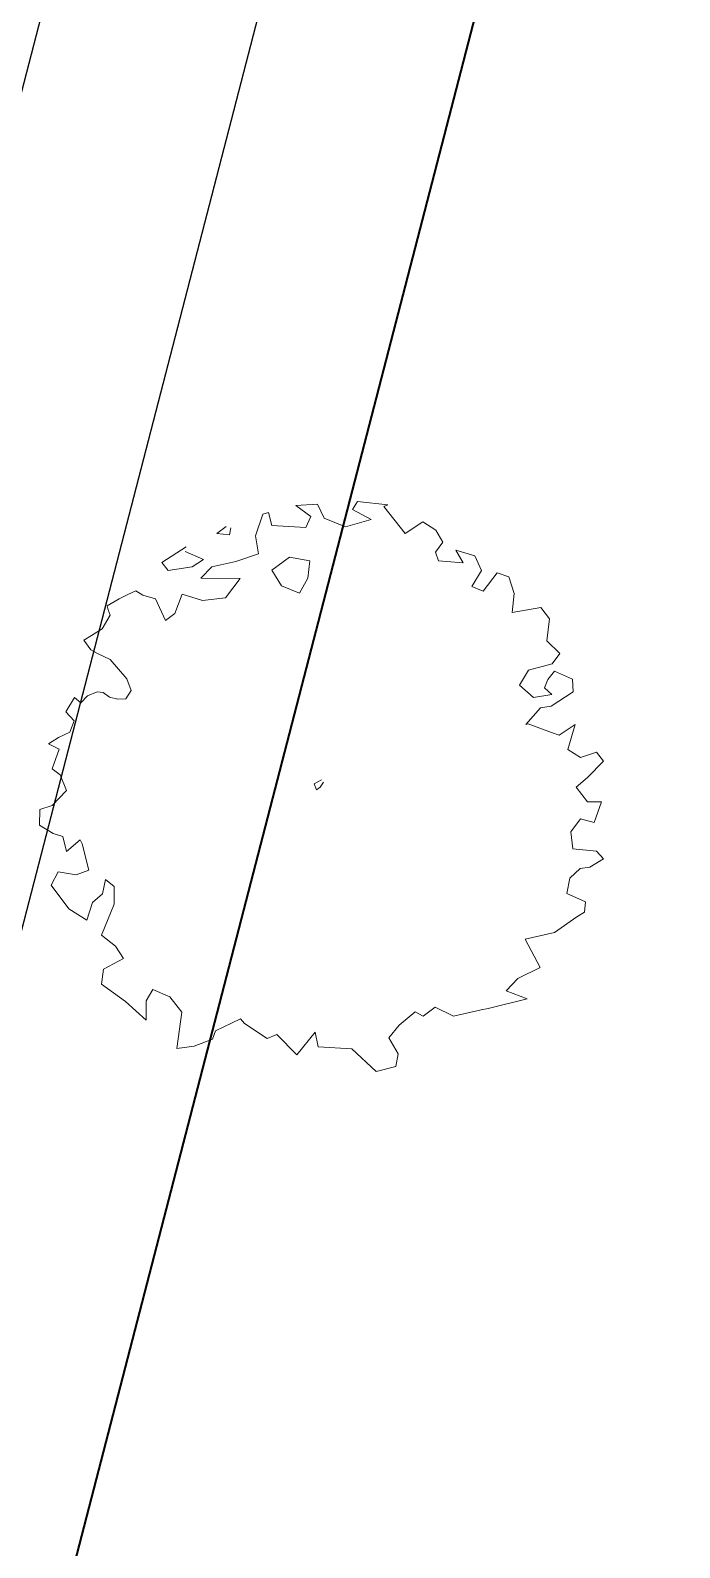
# Model space of a CAD drawing. Extents: x 2080 to 102394, y 2071 to 93424.
# Drawn here: x 83092 to 83315, y 79577 to 80097 of the extents above; entities that cross this region are included whole.
import ezdxf

# ---------------------------------------------------------------- set-up
doc = ezdxf.new("R2010")
doc.units = 0
doc.header["$LTSCALE"] = 20
doc.header["$MEASUREMENT"] = 0
for name, color, linetype, lineweight in [('fence', 13, 'FENCELINE2', 40), ('Mango tree', 96, 'Continuous', 5), ('sappotta', 114, 'Continuous', 5)]:
    doc.layers.add(name, color=color, linetype=linetype, lineweight=lineweight)
doc.linetypes.add('FENCELINE2', pattern='A,0.25,-0.1,[132,ltypeshp.shx,S=0.1,R=0,X=-0.1,Y=0],-0.1,1', length=1.45)

# ---------------------------------------------------------------- blocks, each defined once
blk = doc.blocks.new('NEEM')
at = {"layer": 'sappotta', "linetype": 'Continuous'}
for p, q in [((0.1622, 1.1437), (0.1418, 1.1119)), ((0.2828, 1.1298), (0.1622, 1.1437)), ((-0.2131, 1.0923), (-0.2421, 1.0068)), ((-0.1911, 1.0989), (-0.2131, 1.0923)), ((-0.177, 1.0484), (-0.1911, 1.0989)), ((0.0031, 1.1323), (-0.083, 1.1274)), ((-0.083, 1.1274), (-0.0227, 1.0834)), ((-0.0227, 1.0834), (-0.0431, 1.0394)), ((0.0298, 1.0769), (0.0031, 1.1323)), ((0.1418, 1.1119), (0.2162, 1.072)), ((0.2671, 1.1233), (0.2828, 1.1298)), ((0.3509, 1.0158), (0.2671, 1.1233)), ((-0.3588, 1.0435), (-0.3956, 1.0158)), ((-0.3455, 1.0109), (-0.34, 1.0386)), ((-0.0431, 1.0394), (-0.177, 1.0484)), ((0.1144, 1.0427), (0.0298, 1.0769)), ((0.2162, 1.072), (0.1144, 1.0427)), ((0.4207, 1.063), (0.3509, 1.0158)), ((0.4731, 1.0296), (0.4207, 1.063)), ((0.5006, 0.9816), (0.4731, 1.0296)), ((-0.517, 0.9628), (-0.6142, 0.9009)), ((-0.3956, 1.0158), (-0.3455, 1.0109)), ((-0.2421, 1.0068), (-0.2303, 0.9351)), ((0.4716, 0.9417), (0.5006, 0.9816)), ((-0.5209, 0.9449), (-0.5209, 0.9449)), ((-0.4489, 0.9131), (-0.5209, 0.9449)), ((-0.4935, 0.8838), (-0.4489, 0.9131)), ((-0.3196, 0.9058), (-0.4152, 0.8838)), ((-0.2303, 0.9351), (-0.3196, 0.9058)), ((-0.1081, 0.9221), (-0.177, 0.8716)), ((-0.0274, 0.9083), (-0.1081, 0.9221)), ((-0.0345, 0.839), (-0.0274, 0.9083)), ((0.4825, 0.9083), (0.4716, 0.9417)), ((0.5813, 0.9001), (0.4825, 0.9083)), ((0.5515, 0.9498), (0.5813, 0.9001)), ((0.6267, 0.9278), (0.5515, 0.9498)), ((0.6541, 0.87), (0.6267, 0.9278)), ((-0.6142, 0.9009), (-0.5891, 0.87)), ((-0.5891, 0.87), (-0.4935, 0.8838)), ((-0.4152, 0.8838), (-0.459, 0.839)), ((-0.177, 0.8716), (-0.1394, 0.8089)), ((0.6157, 0.8064), (0.6541, 0.87)), ((0.7152, 0.8602), (0.6604, 0.7877)), ((0.7622, 0.8439), (0.7152, 0.8602)), ((0.7826, 0.7787), (0.7622, 0.8439)), ((-0.7168, 0.7893), (-0.7489, 0.7739)), ((-0.6886, 0.7722), (-0.7168, 0.7893)), ((-0.459, 0.839), (-0.3032, 0.8374)), ((-0.3032, 0.8374), (-0.3611, 0.7616)), ((-0.1394, 0.8089), (-0.0674, 0.7796)), ((-0.0674, 0.7796), (-0.0345, 0.839)), ((0.6604, 0.7877), (0.6157, 0.8064)), ((-0.7826, 0.7567), (-0.8304, 0.7291)), ((-0.8304, 0.7291), (-0.8264, 0.7144)), ((-0.7489, 0.7739), (-0.7826, 0.7567)), ((-0.6384, 0.7576), (-0.6886, 0.7722)), ((-0.5985, 0.672), (-0.6384, 0.7576)), ((-0.5335, 0.7763), (-0.5617, 0.6989)), ((-0.452, 0.7502), (-0.5335, 0.7763)), ((-0.3611, 0.7616), (-0.452, 0.7502)), ((0.7755, 0.7038), (0.7826, 0.7787)), ((0.8883, 0.7225), (0.7755, 0.7038)), ((0.9236, 0.6785), (0.8883, 0.7225)), ((-0.8178, 0.6924), (-0.8499, 0.6378)), ((-0.8264, 0.7144), (-0.8178, 0.6924)), ((-0.5617, 0.6989), (-0.5985, 0.672)), ((0.9126, 0.5906), (0.9236, 0.6785)), ((-0.8922, 0.6126), (-0.9228, 0.5938)), ((-0.8499, 0.6378), (-0.8922, 0.6126)), ((-0.9228, 0.5938), (-0.8946, 0.5547)), ((-0.8946, 0.5547), (-0.868, 0.5401)), ((0.9643, 0.5409), (0.9126, 0.5906)), ((-0.868, 0.5401), (-0.8178, 0.5173)), ((-0.8178, 0.5173), (-0.752, 0.4399)), ((0.8398, 0.4749), (0.9338, 0.5002)), ((0.9338, 0.5002), (0.9643, 0.5409)), ((-0.752, 0.4399), (-0.7348, 0.3943)), ((0.8037, 0.4146), (0.8398, 0.4749)), ((0.9165, 0.4374), (0.904, 0.404)), ((0.9424, 0.4708), (0.9165, 0.4374)), ((1.0137, 0.4391), (0.9424, 0.4708)), ((1.0176, 0.3886), (1.0137, 0.4391)), ((-0.9604, 0.3657), (-0.9941, 0.3095)), ((-0.9345, 0.3454), (-0.9604, 0.3657)), ((-0.9079, 0.3723), (-0.9345, 0.3454)), ((-0.8695, 0.3894), (-0.9079, 0.3723)), ((-0.846, 0.3861), (-0.8695, 0.3894)), ((-0.821, 0.3674), (-0.846, 0.3861)), ((-0.7881, 0.3592), (-0.821, 0.3674)), ((-0.7567, 0.3609), (-0.7881, 0.3592)), ((-0.7348, 0.3943), (-0.7567, 0.3609)), ((0.8601, 0.3666), (0.8037, 0.4146)), ((0.933, 0.378), (0.8601, 0.3666)), ((0.904, 0.404), (0.933, 0.378)), ((0.9298, 0.3315), (1.0176, 0.3886)), ((-0.9941, 0.3095), (-0.9612, 0.2745)), ((0.8288, 0.259), (0.8875, 0.3258)), ((0.8875, 0.3258), (0.9298, 0.3315)), ((-0.9612, 0.2745), (-0.9776, 0.2289)), ((0.8382, 0.2623), (0.8288, 0.259)), ((0.9306, 0.2281), (0.8382, 0.2623)), ((1.0254, 0.259), (0.962, 0.2175)), ((0.9964, 0.1597), (1.0254, 0.259)), ((-1.0231, 0.2077), (-1.0622, 0.1825)), ((-1.0622, 0.1825), (-1.0199, 0.1621)), ((-0.9776, 0.2289), (-1.0231, 0.2077)), ((0.962, 0.2175), (0.9306, 0.2281)), ((-1.0199, 0.1621), (-1.0489, 0.0839)), ((1.0458, 0.1287), (0.9964, 0.1597)), ((1.1092, 0.1491), (1.0458, 0.1287)), ((1.1374, 0.114), (1.1092, 0.1491)), ((-1.0489, 0.0839), (-1.0168, 0.0595)), ((1.074, 0.0489), (1.1374, 0.114)), ((-1.0168, 0.0595), (-0.991, -0.0024)), ((0.0196, 0.0407), (-0.0094, 0.0244)), ((-0.0094, 0.0244), (0, 0)), ((0, 0), (0.0141, 0.0114)), ((0.0141, 0.0114), (0.0274, 0.031)), ((1.0286, 0.0106), (1.074, 0.0489)), ((1.074, -0.0472), (1.0286, 0.0106)), ((-0.991, -0.0024), (-1.0481, -0.0619)), ((1.1288, -0.0472), (1.074, -0.0472)), ((1.0998, -0.1287), (1.1288, -0.0472)), ((-1.0975, -0.0774), (-1.0983, -0.1401)), ((-1.0481, -0.0619), (-1.0975, -0.0774)), ((1.0074, -0.1662), (1.0458, -0.114)), ((1.0458, -0.114), (1.0998, -0.1287)), ((-1.0983, -0.1401), (-1.0442, -0.1727)), ((-1.0442, -0.1727), (-1.0066, -0.1849)), ((1.016, -0.2338), (1.0074, -0.1662)), ((-1.0066, -0.1849), (-0.9917, -0.2436)), ((-0.9917, -0.2436), (-0.9369, -0.1979)), ((-0.9369, -0.1979), (-0.9298, -0.2134)), ((-0.9298, -0.2134), (-0.9024, -0.3177)), ((1.11, -0.2427), (1.016, -0.2338)), ((1.0834, -0.3063), (1.1367, -0.2729)), ((1.1367, -0.2729), (1.11, -0.2427)), ((-1.0246, -0.325), (-1.0521, -0.378)), ((-0.9526, -0.3364), (-1.0246, -0.325)), ((-0.9024, -0.3177), (-0.9526, -0.3364)), ((-0.8484, -0.4114), (-0.8374, -0.3552)), ((-0.8374, -0.3552), (-0.8029, -0.3828)), ((0.9917, -0.4105), (1.0043, -0.3495)), ((1.0043, -0.3495), (1.045, -0.3112)), ((1.045, -0.3112), (1.0834, -0.3063)), ((-1.0521, -0.378), (-0.9816, -0.4708)), ((-0.8883, -0.4456), (-0.8484, -0.4114)), ((-0.8029, -0.3828), (-0.8029, -0.4521)), ((1.0662, -0.4431), (0.9917, -0.4105)), ((-0.9816, -0.4708), (-0.9103, -0.5156)), ((-0.9103, -0.5156), (-0.8883, -0.4456)), ((-0.8029, -0.4521), (-0.8531, -0.5759)), ((1.0615, -0.4839), (1.0662, -0.4431)), ((0.9432, -0.5653), (1.0317, -0.5026)), ((1.0317, -0.5026), (1.0615, -0.4839)), ((-0.8531, -0.5759), (-0.7967, -0.6191)), ((0.8264, -0.5914), (0.9432, -0.5653)), ((0.8868, -0.7038), (0.8264, -0.5914)), ((-0.7967, -0.6191), (-0.7661, -0.668)), ((-0.8445, -0.7103), (-0.8523, -0.7698)), ((-0.7661, -0.668), (-0.8445, -0.7103)), ((0.7975, -0.747), (0.8868, -0.7038)), ((-0.8523, -0.7698), (-0.7575, -0.8382)), ((0.7512, -0.7967), (0.7975, -0.747)), ((-0.7575, -0.8382), (-0.6753, -0.9123)), ((-0.676, -0.8358), (-0.6486, -0.791)), ((-0.6753, -0.9123), (-0.676, -0.8358)), ((-0.6486, -0.791), (-0.582, -0.8203)), ((-0.582, -0.8203), (-0.5343, -0.8806)), ((0.68, -0.8667), (0.8343, -0.8276)), ((0.8343, -0.8276), (0.7512, -0.7967)), ((-0.5343, -0.8806), (-0.5538, -1.0247)), ((0.3267, -0.9319), (0.3909, -0.8789)), ((0.3909, -0.8789), (0.423, -0.8968)), ((0.423, -0.8968), (0.47, -0.8602)), ((0.47, -0.8602), (0.5429, -0.896)), ((0.5429, -0.896), (0.6518, -0.8708)), ((0.6518, -0.8708), (0.68, -0.8667)), ((-0.4128, -0.9881), (-0.4011, -0.9547)), ((-0.4011, -0.9547), (-0.3016, -0.9074)), ((-0.3016, -0.9074), (-0.2859, -0.9262)), ((-0.2859, -0.9262), (-0.1966, -0.9856)), ((-0.0783, -1.0492), (-0.0063, -0.9604)), ((-0.0063, -0.9604), (0.0063, -1.0174)), ((0.2867, -0.9824), (0.3267, -0.9319)), ((-0.5538, -1.0247), (-0.4857, -1.015)), ((-0.4857, -1.015), (-0.4128, -0.9881)), ((-0.1966, -0.9856), (-0.1575, -0.9685)), ((-0.1575, -0.9685), (-0.0783, -1.0492)), ((0.0063, -1.0174), (0.1394, -1.0255)), ((0.3235, -1.0459), (0.2867, -0.9824)), ((0.1394, -1.0255), (0.2358, -1.1152)), ((0.3141, -1.0964), (0.3235, -1.0459)), ((0.2358, -1.1152), (0.3141, -1.0964))]:
    blk.add_line(p, q, dxfattribs=at)

msp = doc.modelspace()

# ---------------------------------------------------------------- linework, layer by layer
at = {"linetype": 'Continuous', "ltscale": 0.5}
for p, q in [((83007.654, 79472.58), (83244.967, 80388.536)), ((82972.453, 79623.791), (83142.687, 80280.837))]:
    msp.add_line(p, q, dxfattribs=at)
at = {"layer": 'fence', "linetype": 'Continuous', "ltscale": 0.5}
msp.add_line((83076.918, 79452.849), (83314.926, 80371.463), dxfattribs=at)

# ---------------------------------------------------------------- block references
at = {"layer": 'Mango tree', "linetype": 'Continuous', "xscale": 86.42239244337543, "yscale": 86.42239244346274, "zscale": 86.42239244288061}
msp.add_blockref('NEEM', (83190.551, 79836.386), dxfattribs=at)

doc.saveas('drawing.dxf')
